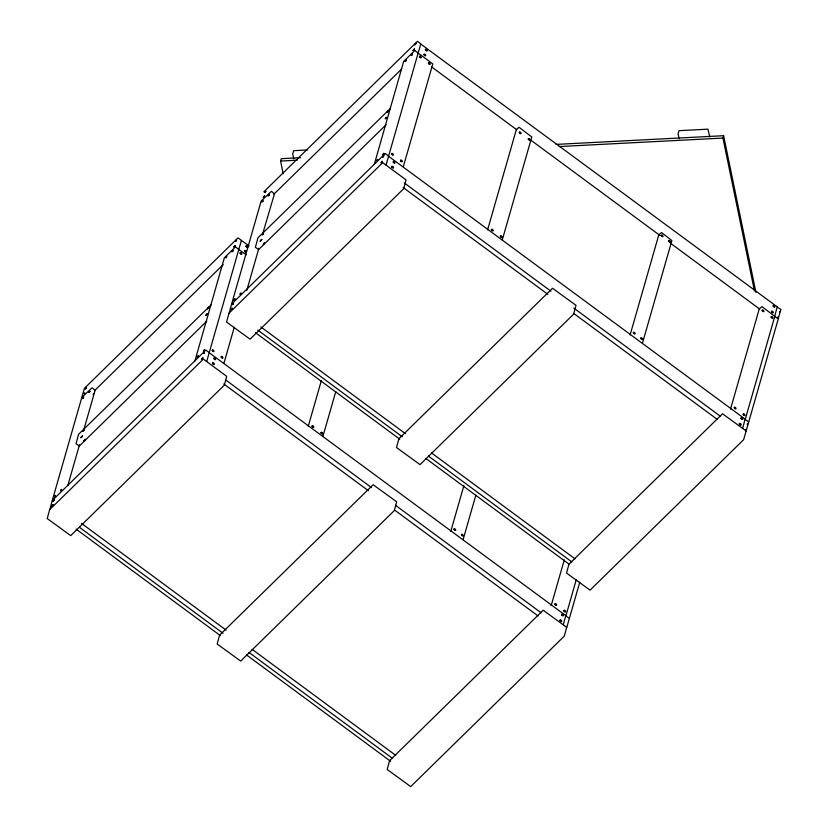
<?xml version="1.0" encoding="UTF-8"?>
<svg xmlns="http://www.w3.org/2000/svg" width="828" height="828" viewBox="0 0 828 828"><rect width="100%" height="100%" fill="white"/><g stroke="black" fill="none" stroke-linecap="round" stroke-linejoin="round"><path stroke-width="1.24" d="M263.656 243.887L264.039 243.297M52.754 505.028L52.092 505.794L53.054 504.449L51.709 506.208L52.433 505.577M84.901 392.896C84.798 392.586 83.411 394.449 84.746 393.31M93.626 393.755L93.109 394.759M233.496 303.731C231.747 305.025 232.596 305.035 233.61 303.762M406.03 60.392L405.368 61.148L405.792 60.817M52.34 500.247L81.796 397.492L92.074 387.773L95.117 390.298L83.763 429.918M81.889 397.202L84.435 388.322L238.009 237.864L241.424 240.379L238.878 249.259M67.792 485.622L79.498 444.771M206.7 361.484L209.246 352.593L205.83 350.078L52.257 500.547L49.752 509.727M209.329 352.304L238.795 249.549L235.742 247.023M231.685 303.793L261.151 201.038L271.418 191.32L274.472 193.845L262.497 234.479L263.646 233.175L262.062 234.955L263.283 233.848M283.176 173.683L280.568 161.046L281.251 158.697L300.595 157.693M223.984 363.119L234.272 327.215M246.775 290.411L258.853 248.317M308.233 426.348L321.378 380.518M386.045 165.031L388.591 156.15L385.537 153.625M388.674 155.85L418.14 53.095L415.087 50.58M418.223 52.806L420.769 43.925L417.716 41.4M322.972 436.221L335.764 391.634M403.329 166.666L432.796 63.911L418.14 53.095M487.589 229.894L516.351 129.572L519.042 127.284L531.793 136.972L502.317 239.768M450.774 531.39L463.887 485.622M463.1 539.659L475.862 495.134M551.158 605.641L564.292 559.831M630.118 334.936L658.84 234.748L661.541 232.564L671.881 240.555L642.445 343.216M563.309 624.757L565.762 615.566L209.173 352.697M565.979 615.577L576.278 579.672M566.818 627.313L569.364 618.433L565.897 615.877M569.447 618.143L579.745 582.239M754.484 290.99L722.937 138.059L723.61 135.699L555.95 144.414M730.503 409.187L759.255 308.916L761.946 306.629L774.791 316.368L745.324 419.123M742.654 428.304L745.117 419.113L388.529 156.244M774.77 316.037L777.233 306.846L420.707 44.019M746.08 431.16L743.627 439.689L590.053 590.147L566.549 573.059L568.939 564.23L722.523 413.772L746.028 430.85M746.163 430.86L748.709 421.98L745.241 419.423M748.791 421.69L778.258 318.935L774.791 316.368M778.279 318.594L780.825 309.713M83.525 397.523L83.142 398.061M89.672 391.499L89.289 392.037M55.31 495.941L55.01 496.386M61.458 489.917L60.827 490.58L61.251 490.248M236.394 240.368L236.094 240.813M265.643 191.599L265.343 192.044M269.017 195.046L268.727 195.491M412.147 54.462L411.516 55.124L412.147 54.638M383.654 153.811L383.271 154.36M746.121 429.349L745.624 430.218M85.553 439.192L83.97 440.972M86.236 388.156L85.667 388.715L86.091 388.384M83.473 397.626C84.704 395.101 81.134 400.121 83.235 397.968M262.818 201.173L262.579 201.514M198.109 356.392L197.778 356.837M204.154 352.697L203.584 353.266L203.998 352.935M202.446 358.545L202.891 357.644L201.556 359.404L202.601 358.12L202.27 358.772M234.603 299.591L234.355 299.933M232.016 308.782L231.685 309.217M240.751 293.567L240.503 293.909M405.948 60.589C407.045 58.032 403.474 63.508 405.999 60.661M415.687 44.029L415.439 44.37M414.041 49.763L413.462 50.322L413.886 49.99M412.096 54.565C413.275 52.04 409.674 57.142 411.982 54.876M377.454 159.949C378.406 158.22 375.798 161.646 377.206 160.28M383.602 153.925C384.658 151.41 381.128 156.823 383.664 153.987M381.863 161.977L381.532 162.412M83.835 430.26L83.452 430.757M84.021 440.579L84.891 439.554M263.49 243.898L263.314 244.519L264.484 242.718M86.174 388.27C87.696 385.496 83.835 390.609 85.998 388.498M89.828 391.447C86.94 394.687 91.287 388.487 89.331 392.13M55.186 496.158C56.614 493.353 52.826 498.715 55.103 496.272M61.334 490.135C62.462 487.381 58.933 493.177 61.603 489.855M265.788 191.537C263.045 194.839 266.916 188.877 265.436 191.941M236.27 240.596C237.398 237.853 233.858 243.629 236.539 240.317M226.53 257.156L226.261 257.477M264.122 196.671L263.625 197.116L264.577 195.77L263.242 197.53L264.039 196.785M262.745 201.287C264.163 198.534 260.396 203.812 262.662 201.411M268.893 195.263C270.342 192.5 266.533 197.788 268.81 195.387M198.037 356.516C199.496 353.773 195.718 358.845 197.861 356.733M204.081 352.821C205.447 350.058 201.618 355.585 204.216 352.769M231.943 308.896C233.465 306.122 229.604 311.235 231.778 309.123M381.791 162.102C383.312 159.328 379.452 164.43 381.615 162.319M779.552 312.27L779.552 311.525M777.916 317.704L777.916 316.958M83.763 430.384C85.491 427.434 81.009 433.106 83.556 430.643M81.9 436.853L81.599 437.225M206.824 314.474L206.213 315.023L207.342 313.512L205.768 315.499L206.803 314.65M388.021 111.563L387.711 111.925M386.169 118.021L385.858 118.394M232.637 251.319C234.314 248.245 230.329 253.409 232.502 251.36M240.596 293.795C242.242 290.763 238.133 296.455 240.803 293.64M747.27 424.774L747.787 423.77L747.27 423.936M387.928 111.687C389.957 108.52 385.227 114.212 387.825 111.811M386.065 118.156C388.073 114.988 383.385 120.681 385.962 118.28M234.407 246.734L235.08 245.419L233.734 247.189L234.748 245.885L234.365 246.651M226.354 257.384C224.202 259.454 228.321 254.155 226.313 257.57M232.461 251.546L232.803 250.698L232.42 251.453M203.967 350.896L204.64 349.582L203.295 351.351L204.34 350.068L203.926 350.813M383.219 156.771L383.819 155.436L382.546 157.227L383.592 155.943L383.167 156.689M263.78 191.868L417.364 41.41M414.724 50.58L403.691 61.396L374.266 164.451M273.84 194.259L401.663 69.024M235.38 247.034L224.336 257.85L194.922 360.904M94.485 390.702L223.239 264.577M386.117 124.717L258.74 249.507L255.366 247.293L257.963 237.812L390.309 108.489M206.772 321.171L79.385 445.961L76.021 443.746L78.608 434.255L210.964 304.942M385.175 153.625L231.602 304.093L229.097 313.274M382.546 162.805L228.963 313.263L226.572 322.092L250.077 339.18L403.66 188.722L406.051 179.883L382.909 162.805M203.202 359.259L49.618 509.717L47.227 518.545L70.732 535.633L224.305 385.175L226.706 376.336L203.564 359.259M307.509 149.971L293.712 150.686L292.688 153.76L293.733 158.81M280.568 161.046L297.335 160.177M559.148 146.566L722.937 138.059M241.362 240.472L249.104 245.833M777.357 307.147L780.773 309.403M238.795 249.549L246.278 254.807M431.595 66.882L516.713 129.717M530.199 139.684L659.957 235.462M670.338 243.121L759.607 309.02M404.312 182.957L550.92 291.187M573.794 308.068L720.412 416.298M403.153 187.521L547.774 294.271M573.763 313.46L717.338 419.444M260.851 326.936L405.461 433.686M431.46 452.875L575.036 558.859M257.777 330.082L402.304 436.78M428.304 455.969L571.796 561.891M255.428 332.649L399.738 439.182M425.695 458.339L568.971 564.106M226.003 380.176L371.575 487.64M395.494 505.287L541.067 612.751M223.808 383.975L368.419 490.725M394.418 509.913L537.993 615.897M81.506 523.389L226.116 630.139M252.105 649.328L395.68 755.312M79.467 527.312L222.96 633.234M248.959 652.423L392.451 758.345M76.083 529.102L220.393 635.635M246.351 654.793L390.661 761.325M723.61 135.699L755.943 292.429M709.793 136.93L707.93 129.158L679.084 130.658L678.06 133.732L679.105 138.773M212.62 350.43L213.438 351.134L212.62 350.43M212.879 363.337L213.696 364.041L212.879 363.337M214.266 358.483L215.083 359.186L214.266 358.483M221.573 357.044L222.39 357.737L221.573 357.044M240.513 253.151L241.331 253.844L240.513 253.151M245.057 251.112L245.875 251.815L245.057 251.112M246.444 246.258L247.261 246.961L246.485 246.195M312.477 426.244L313.294 426.937L312.477 426.244M321.419 432.847L322.237 433.551L321.419 432.847M391.965 153.977L392.782 154.681L392.006 153.915M392.224 166.883L393.041 167.587L392.224 166.883M393.611 162.029L394.428 162.733L393.611 162.029M400.918 160.591L401.735 161.284L400.949 160.518M419.858 56.697L420.676 57.391L419.858 56.697M424.402 54.658L425.219 55.362L424.402 54.658M425.789 49.815L426.606 50.508L425.789 49.815M428.811 63.301L429.628 64.004L428.811 63.301M454.396 529.289L455.203 529.992L454.427 529.227M461.879 534.816L462.697 535.519L461.879 534.816M491.822 229.791L492.639 230.484L491.853 229.718M500.774 236.394L501.592 237.098L500.805 236.322M519.715 132.501L520.533 133.204L519.756 132.428M528.668 139.104L529.485 139.808L528.668 139.104M555.319 604.223L556.137 604.926L555.319 604.223M560.432 620.431L561.249 621.135L560.432 620.431M562.067 614.697L562.885 615.401L562.108 614.624M564.272 610.836L565.089 611.53L564.272 610.836M633.741 332.835L634.558 333.539L633.741 332.835M641.224 338.362L642.042 339.066L641.224 338.362M661.634 235.556L662.452 236.249L661.634 235.556M669.117 241.083L669.935 241.776L669.159 241.01M734.664 407.769L735.481 408.473L734.664 407.769M739.777 423.977L740.594 424.681L739.808 423.905M741.422 418.243L742.24 418.947L741.422 418.243M743.616 414.383L744.434 415.076L743.616 414.383M762.557 310.49L763.375 311.183L762.557 310.49M771.51 317.093L772.327 317.797L771.51 317.093M771.893 311.711L772.71 312.404L771.893 311.711M773.538 305.977L774.356 306.671L773.538 305.977M80.844 437.66L82.427 435.89L80.844 437.66M207.611 308.823L209.194 307.043L207.611 308.823M208.056 308.451L208.842 307.571L208.056 308.451M260.189 241.207L261.772 239.437L260.189 241.207M260.634 240.844L261.441 240.006L260.634 240.844M53.106 501.126L54.379 499.563L53.106 501.126M53.489 500.826L54.151 500.071L53.489 500.826M233.641 300.347L234.914 298.784L233.641 300.347M413.079 50.508L414.352 48.945L413.079 50.508M414.724 44.774L416.07 43.242L414.724 44.774M219.575 635.179L217.174 644.008L240.689 661.086L394.263 510.628L396.664 501.799L373.159 484.722L219.575 635.179M398.92 438.726L396.529 447.555L420.034 464.632L573.607 314.174L576.009 305.346L552.504 288.268L398.92 438.726M389.595 760.684L387.193 769.512L410.709 786.6L564.282 636.132L566.683 627.303L543.178 610.226L389.595 760.684M491.439 229.832A1.107 0.59 45.6 0 0 492.939 230.94A1.107 0.59 45.6 0 0 492.463 229.449A1.107 0.59 45.6 0 0 491.439 229.832M500.391 236.435A1.107 0.59 45.6 0 0 501.892 237.543A1.107 0.59 45.6 0 0 501.416 236.052A1.107 0.59 45.6 0 0 500.391 236.435M519.342 132.542A1.107 0.59 45.6 0 0 520.833 133.65A1.107 0.59 45.6 0 0 520.357 132.159A1.107 0.59 45.6 0 0 519.342 132.542M528.295 139.145A1.107 0.59 45.6 0 0 529.785 140.253A1.107 0.59 45.6 0 0 529.309 138.762A1.107 0.59 45.6 0 0 528.295 139.145M661.261 235.597A1.107 0.59 45.6 0 0 662.752 236.704A1.107 0.59 45.6 0 0 662.276 235.214A1.107 0.59 45.6 0 0 661.261 235.597M640.851 338.404A1.107 0.59 45.6 0 0 642.342 339.511A1.107 0.59 45.6 0 0 641.866 338.021A1.107 0.59 45.6 0 0 640.851 338.404M633.358 332.877A1.107 0.59 45.6 0 0 634.859 333.984A1.107 0.59 45.6 0 0 634.383 332.494A1.107 0.59 45.6 0 0 633.358 332.877M668.745 241.124A1.107 0.59 45.6 0 0 670.245 242.221A1.107 0.59 45.6 0 0 669.759 240.741A1.107 0.59 45.6 0 0 668.745 241.124M734.291 407.811A1.107 0.59 45.6 0 0 735.781 408.918A1.107 0.59 45.6 0 0 735.305 407.428A1.107 0.59 45.6 0 0 734.291 407.811M743.233 414.424A1.107 0.59 45.6 0 0 744.734 415.532A1.107 0.59 45.6 0 0 744.258 414.041A1.107 0.59 45.6 0 0 743.233 414.424M762.184 310.531A1.107 0.59 45.6 0 0 763.685 311.639A1.107 0.59 45.6 0 0 763.199 310.148A1.107 0.59 45.6 0 0 762.184 310.531M771.137 317.134A1.107 0.59 45.6 0 0 772.627 318.242A1.107 0.59 45.6 0 0 772.151 316.751A1.107 0.59 45.6 0 0 771.137 317.134M391.592 154.018A1.107 0.59 45.6 0 0 393.083 155.126A1.107 0.59 45.6 0 0 392.607 153.635A1.107 0.59 45.6 0 0 391.592 154.018M400.535 160.632A1.107 0.59 45.6 0 0 402.035 161.729A1.107 0.59 45.6 0 0 401.559 160.249A1.107 0.59 45.6 0 0 400.535 160.632M428.438 63.342A1.107 0.59 45.6 0 0 429.929 64.449A1.107 0.59 45.6 0 0 429.453 62.959A1.107 0.59 45.6 0 0 428.438 63.342M419.486 56.739A1.107 0.59 45.6 0 0 420.986 57.836A1.107 0.59 45.6 0 0 420.5 56.345A1.107 0.59 45.6 0 0 419.486 56.739M741.039 418.285A1.107 0.59 45.6 0 0 742.54 419.392A1.107 0.59 45.6 0 0 742.054 417.902A1.107 0.59 45.6 0 0 741.039 418.285M391.851 166.925A1.107 0.59 45.6 0 0 393.341 168.032A1.107 0.59 45.6 0 0 392.865 166.542A1.107 0.59 45.6 0 0 391.851 166.925M739.394 424.019A1.107 0.59 45.6 0 0 740.894 425.126A1.107 0.59 45.6 0 0 740.418 423.636A1.107 0.59 45.6 0 0 739.394 424.019M393.238 162.071A1.107 0.59 45.6 0 0 394.739 163.178A1.107 0.59 45.6 0 0 394.252 161.688A1.107 0.59 45.6 0 0 393.238 162.071M773.155 306.018A1.107 0.59 45.6 0 0 774.656 307.126A1.107 0.59 45.6 0 0 774.18 305.635A1.107 0.59 45.6 0 0 773.155 306.018M424.029 54.7A1.107 0.59 45.6 0 0 425.52 55.807A1.107 0.59 45.6 0 0 425.043 54.317A1.107 0.59 45.6 0 0 424.029 54.7M771.51 311.752A1.107 0.59 45.6 0 0 773.01 312.849A1.107 0.59 45.6 0 0 772.534 311.369A1.107 0.59 45.6 0 0 771.51 311.752M425.416 49.856A1.107 0.59 45.6 0 0 426.917 50.953A1.107 0.59 45.6 0 0 426.43 49.463A1.107 0.59 45.6 0 0 425.416 49.856M312.094 426.285A1.107 0.59 45.6 0 0 313.595 427.383A1.107 0.59 45.6 0 0 313.119 425.902A1.107 0.59 45.6 0 0 312.094 426.285M321.047 432.889A1.107 0.59 45.6 0 0 322.547 433.996A1.107 0.59 45.6 0 0 322.061 432.506A1.107 0.59 45.6 0 0 321.047 432.889M461.496 534.857A1.107 0.59 45.6 0 0 462.997 535.964A1.107 0.59 45.6 0 0 462.521 534.474A1.107 0.59 45.6 0 0 461.496 534.857M454.013 529.33A1.107 0.59 45.6 0 0 455.514 530.438A1.107 0.59 45.6 0 0 455.027 528.947A1.107 0.59 45.6 0 0 454.013 529.33M554.946 604.264A1.107 0.59 45.6 0 0 556.437 605.371A1.107 0.59 45.6 0 0 555.961 603.881A1.107 0.59 45.6 0 0 554.946 604.264M563.889 610.878A1.107 0.59 45.6 0 0 565.389 611.985A1.107 0.59 45.6 0 0 564.913 610.495A1.107 0.59 45.6 0 0 563.889 610.878M212.237 350.472A1.107 0.59 45.6 0 0 213.738 351.579A1.107 0.59 45.6 0 0 213.262 350.089A1.107 0.59 45.6 0 0 212.237 350.472M221.19 357.085A1.107 0.59 45.6 0 0 222.691 358.182A1.107 0.59 45.6 0 0 222.214 356.692A1.107 0.59 45.6 0 0 221.19 357.085M240.141 253.192A1.107 0.59 45.6 0 0 241.631 254.289A1.107 0.59 45.6 0 0 241.155 252.799A1.107 0.59 45.6 0 0 240.141 253.192M561.694 614.738A1.107 0.59 45.6 0 0 563.195 615.846A1.107 0.59 45.6 0 0 562.709 614.355A1.107 0.59 45.6 0 0 561.694 614.738M212.496 363.378A1.107 0.59 45.6 0 0 213.997 364.486A1.107 0.59 45.6 0 0 213.52 362.995A1.107 0.59 45.6 0 0 212.496 363.378M560.049 620.472A1.107 0.59 45.6 0 0 561.55 621.58A1.107 0.59 45.6 0 0 561.063 620.089A1.107 0.59 45.6 0 0 560.049 620.472M213.893 358.524A1.107 0.59 45.6 0 0 215.383 359.631A1.107 0.59 45.6 0 0 214.907 358.141A1.107 0.59 45.6 0 0 213.893 358.524M244.674 251.153A1.107 0.59 45.6 0 0 246.175 252.261A1.107 0.59 45.6 0 0 245.699 250.77A1.107 0.59 45.6 0 0 244.674 251.153M246.071 246.299A1.107 0.59 45.6 0 0 247.562 247.406A1.107 0.59 45.6 0 0 247.086 245.916A1.107 0.59 45.6 0 0 246.071 246.299"/></g></svg>
